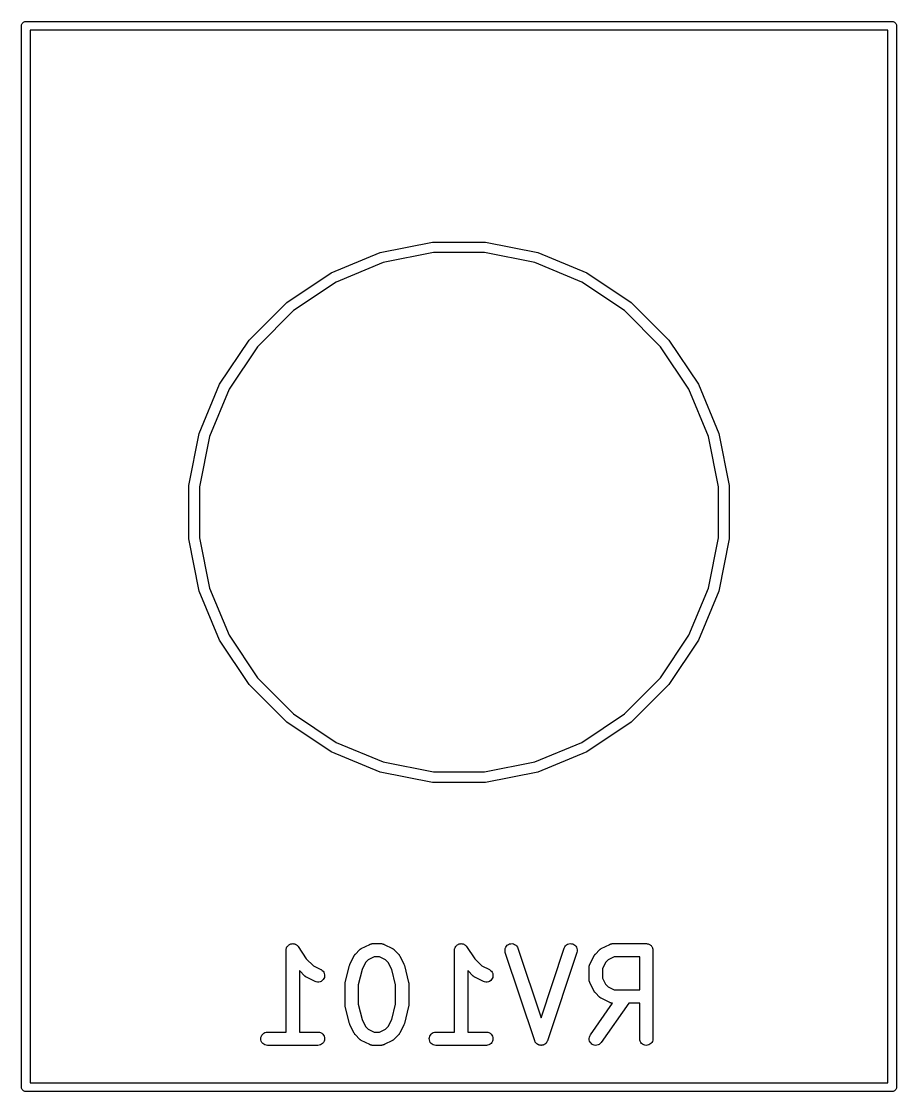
# Model space of a CAD drawing. Extents: x -14.42 to -9.41, y 0.06 to 0.58.
# Drawn here: x -9.8012 to -9.4114, y 0.0571 to 0.5335 of the extents above; entities that cross this region are included whole.
import ezdxf

# ---------------------------------------------------------------- set-up
doc = ezdxf.new("R2010")
doc.units = 0
doc.header["$MEASUREMENT"] = 0
doc.layers.add('BLACK', color=7, linetype='CONTINUOUS')

msp = doc.modelspace()

# ---------------------------------------------------------------- linework, layer by layer
at = {"layer": 'BLACK', "linetype": 'CONTINUOUS'}
for p, q in [((-9.80119, 0.5315), (-9.80115, 0.53188)), ((-9.80118, 0.5314), (-9.80119, 0.5315)), ((-9.80118, 0.05915), (-9.80118, 0.5314)), ((-9.80115, 0.53188), (-9.80104, 0.53225)), ((-9.80104, 0.53225), (-9.80086, 0.5326)), ((-9.80086, 0.5326), (-9.80061, 0.5329)), ((-9.80061, 0.5329), (-9.80031, 0.53314)), ((-9.80031, 0.53314), (-9.79997, 0.53332)), ((-9.79997, 0.53332), (-9.7996, 0.53344)), ((-9.7996, 0.53344), (-9.79931, 0.53346)), ((-9.79931, 0.53346), (-9.79921, 0.53347)), ((-9.79921, 0.53347), (-9.79912, 0.53346)), ((-9.79912, 0.53346), (-9.41348, 0.53346)), ((-9.79724, 0.52953), (-9.79724, 0.06102)), ((-9.41535, 0.52953), (-9.79724, 0.52953)), ((-9.41535, 0.06102), (-9.41535, 0.52953)), ((-9.41348, 0.53346), (-9.41339, 0.53347)), ((-9.41339, 0.53347), (-9.41329, 0.53346)), ((-9.41329, 0.53346), (-9.413, 0.53344)), ((-9.413, 0.53344), (-9.41263, 0.53332)), ((-9.41263, 0.53332), (-9.41229, 0.53314)), ((-9.41229, 0.53314), (-9.41199, 0.5329)), ((-9.41199, 0.5329), (-9.41174, 0.5326)), ((-9.41174, 0.5326), (-9.41156, 0.53225)), ((-9.41156, 0.53225), (-9.41145, 0.53188)), ((-9.41145, 0.53188), (-9.41141, 0.5315)), ((-9.41141, 0.5315), (-9.41142, 0.5314)), ((-9.41142, 0.5314), (-9.41142, 0.05915)), ((-9.64138, 0.43062), (-9.61815, 0.43524)), ((-9.61815, 0.43524), (-9.59445, 0.43524)), ((-9.59445, 0.43524), (-9.57121, 0.43062)), ((-9.66328, 0.42156), (-9.64138, 0.43062)), ((-9.61768, 0.43054), (-9.64001, 0.4261)), ((-9.59492, 0.43054), (-9.61768, 0.43054)), ((-9.57259, 0.4261), (-9.59492, 0.43054)), ((-9.57121, 0.43062), (-9.54932, 0.42156)), ((-9.64001, 0.4261), (-9.66105, 0.41739)), ((-9.55155, 0.41739), (-9.57259, 0.4261)), ((-9.68298, 0.40839), (-9.66328, 0.42156)), ((-9.54932, 0.42156), (-9.52962, 0.40839)), ((-9.66105, 0.41739), (-9.67998, 0.40474)), ((-9.53262, 0.40474), (-9.55155, 0.41739)), ((-9.69973, 0.39164), (-9.68298, 0.40839)), ((-9.52962, 0.40839), (-9.51287, 0.39164)), ((-9.67998, 0.40474), (-9.69608, 0.38864)), ((-9.51652, 0.38864), (-9.53262, 0.40474)), ((-9.71289, 0.37194), (-9.69973, 0.39164)), ((-9.51287, 0.39164), (-9.4997, 0.37194)), ((-9.69608, 0.38864), (-9.70873, 0.36971)), ((-9.50387, 0.36971), (-9.51652, 0.38864)), ((-9.72196, 0.35005), (-9.71289, 0.37194)), ((-9.4997, 0.37194), (-9.49064, 0.35005)), ((-9.70873, 0.36971), (-9.71744, 0.34868)), ((-9.49516, 0.34868), (-9.50387, 0.36971)), ((-9.72658, 0.32681), (-9.72196, 0.35005)), ((-9.71744, 0.34868), (-9.72188, 0.32634)), ((-9.49072, 0.32634), (-9.49516, 0.34868)), ((-9.49064, 0.35005), (-9.48602, 0.32681)), ((-9.72658, 0.30311), (-9.72658, 0.32681)), ((-9.72188, 0.32634), (-9.72188, 0.30358)), ((-9.49072, 0.30358), (-9.49072, 0.32634)), ((-9.48602, 0.32681), (-9.48602, 0.30311)), ((-9.72196, 0.27987), (-9.72658, 0.30311)), ((-9.72188, 0.30358), (-9.71744, 0.28125)), ((-9.49516, 0.28125), (-9.49072, 0.30358)), ((-9.48602, 0.30311), (-9.49064, 0.27987)), ((-9.71744, 0.28125), (-9.70873, 0.26021)), ((-9.50387, 0.26021), (-9.49516, 0.28125)), ((-9.71289, 0.25799), (-9.72196, 0.27987)), ((-9.49064, 0.27987), (-9.4997, 0.25799)), ((-9.69973, 0.23828), (-9.71289, 0.25799)), ((-9.70873, 0.26021), (-9.69608, 0.24128)), ((-9.51652, 0.24128), (-9.50387, 0.26021)), ((-9.4997, 0.25799), (-9.51287, 0.23828)), ((-9.68298, 0.22153), (-9.69973, 0.23828)), ((-9.69608, 0.24128), (-9.67998, 0.22518)), ((-9.53262, 0.22518), (-9.51652, 0.24128)), ((-9.51287, 0.23828), (-9.52962, 0.22153)), ((-9.67998, 0.22518), (-9.66105, 0.21253)), ((-9.55155, 0.21253), (-9.53262, 0.22518)), ((-9.66328, 0.20837), (-9.68298, 0.22153)), ((-9.52962, 0.22153), (-9.54932, 0.20837)), ((-9.66105, 0.21253), (-9.64001, 0.20382)), ((-9.57259, 0.20382), (-9.55155, 0.21253)), ((-9.64138, 0.1993), (-9.66328, 0.20837)), ((-9.54932, 0.20837), (-9.57121, 0.1993)), ((-9.64001, 0.20382), (-9.61768, 0.19938)), ((-9.59492, 0.19938), (-9.57259, 0.20382)), ((-9.61815, 0.19468), (-9.64138, 0.1993)), ((-9.61768, 0.19938), (-9.59492, 0.19938)), ((-9.57121, 0.1993), (-9.59445, 0.19468)), ((-9.59445, 0.19468), (-9.61815, 0.19468)), ((-9.68331, 0.11998), (-9.6833, 0.12002)), ((-9.68331, 0.08357), (-9.68331, 0.11998)), ((-9.6833, 0.12003), (-9.68327, 0.12031)), ((-9.6833, 0.12002), (-9.6833, 0.12003)), ((-9.6833, 0.12002), (-9.6833, 0.12002)), ((-9.6833, 0.12002), (-9.6833, 0.12002)), ((-9.68327, 0.12031), (-9.68324, 0.12059)), ((-9.68324, 0.1206), (-9.68315, 0.12088)), ((-9.68324, 0.12059), (-9.68324, 0.1206)), ((-9.68324, 0.1206), (-9.68324, 0.1206)), ((-9.68315, 0.12088), (-9.68307, 0.12114)), ((-9.68307, 0.12115), (-9.68292, 0.12141)), ((-9.68307, 0.12114), (-9.68307, 0.12115)), ((-9.68307, 0.12115), (-9.68307, 0.12115)), ((-9.68292, 0.12141), (-9.68279, 0.12165)), ((-9.68279, 0.12165), (-9.6826, 0.12188)), ((-9.68279, 0.12165), (-9.68279, 0.12165)), ((-9.68279, 0.12165), (-9.68279, 0.12165)), ((-9.6826, 0.12188), (-9.68242, 0.12209)), ((-9.68242, 0.12209), (-9.6822, 0.12227)), ((-9.68242, 0.12209), (-9.68242, 0.12209)), ((-9.68242, 0.12209), (-9.68242, 0.12209)), ((-9.6822, 0.12227), (-9.68197, 0.12245)), ((-9.68197, 0.12246), (-9.68172, 0.12259)), ((-9.68197, 0.12245), (-9.68197, 0.12246)), ((-9.68197, 0.12245), (-9.68197, 0.12245)), ((-9.68172, 0.12259), (-9.68146, 0.12272)), ((-9.68146, 0.12272), (-9.68119, 0.1228)), ((-9.68146, 0.12272), (-9.68146, 0.12272)), ((-9.68146, 0.12272), (-9.68146, 0.12272)), ((-9.68119, 0.1228), (-9.68091, 0.12288)), ((-9.68091, 0.12288), (-9.68063, 0.12291)), ((-9.68091, 0.12288), (-9.68091, 0.12288)), ((-9.68091, 0.12288), (-9.68091, 0.12288)), ((-9.68063, 0.12291), (-9.68034, 0.12294)), ((-9.68034, 0.12294), (-9.68033, 0.12294)), ((-9.68033, 0.12294), (-9.68033, 0.12294)), ((-9.68033, 0.12294), (-9.68005, 0.12291)), ((-9.68005, 0.12291), (-9.67976, 0.12288)), ((-9.67976, 0.12288), (-9.67976, 0.12288)), ((-9.67976, 0.12288), (-9.67976, 0.12288)), ((-9.67976, 0.12288), (-9.67948, 0.12279)), ((-9.67948, 0.12279), (-9.67921, 0.12271)), ((-9.67921, 0.12271), (-9.67921, 0.12271)), ((-9.67921, 0.12271), (-9.67921, 0.12271)), ((-9.67921, 0.12271), (-9.67895, 0.12256)), ((-9.67895, 0.12256), (-9.67871, 0.12244)), ((-9.67871, 0.12244), (-9.6787, 0.12243)), ((-9.6787, 0.12243), (-9.6787, 0.12243)), ((-9.6787, 0.12243), (-9.67848, 0.12225)), ((-9.67848, 0.12225), (-9.67826, 0.12207)), ((-9.67826, 0.12207), (-9.67826, 0.12207)), ((-9.67826, 0.12207), (-9.67826, 0.12207)), ((-9.67826, 0.12207), (-9.67808, 0.12185)), ((-9.67808, 0.12185), (-9.6779, 0.12162)), ((-9.6779, 0.12162), (-9.67431, 0.11624)), ((-9.65244, 0.11832), (-9.65057, 0.1202)), ((-9.65057, 0.1202), (-9.65054, 0.12023)), ((-9.65054, 0.12023), (-9.65041, 0.12033)), ((-9.65041, 0.12033), (-9.65029, 0.12044)), ((-9.65029, 0.12044), (-9.65019, 0.12051)), ((-9.65019, 0.12051), (-9.65009, 0.12059)), ((-9.65009, 0.12059), (-9.64994, 0.12066)), ((-9.64994, 0.12066), (-9.6498, 0.12075)), ((-9.6498, 0.12075), (-9.64605, 0.12263)), ((-9.64605, 0.12263), (-9.64602, 0.12264)), ((-9.64602, 0.12264), (-9.64593, 0.12267)), ((-9.64593, 0.12267), (-9.64586, 0.12272)), ((-9.64586, 0.12272), (-9.64566, 0.12277)), ((-9.64566, 0.12277), (-9.64547, 0.12284)), ((-9.64547, 0.12284), (-9.64539, 0.12286)), ((-9.64539, 0.12286), (-9.64531, 0.12288)), ((-9.64531, 0.12288), (-9.6451, 0.1229)), ((-9.6451, 0.1229), (-9.64491, 0.12293)), ((-9.64491, 0.12293), (-9.64482, 0.12293)), ((-9.64482, 0.12293), (-9.64473, 0.12294)), ((-9.64473, 0.12294), (-9.64098, 0.12294)), ((-9.64098, 0.12294), (-9.64094, 0.12294)), ((-9.64094, 0.12294), (-9.64085, 0.12293)), ((-9.64085, 0.12293), (-9.64077, 0.12293)), ((-9.64077, 0.12293), (-9.64057, 0.1229)), ((-9.64057, 0.1229), (-9.64037, 0.12287)), ((-9.64037, 0.12287), (-9.64029, 0.12285)), ((-9.64029, 0.12285), (-9.6402, 0.12283)), ((-9.6402, 0.12283), (-9.64001, 0.12276)), ((-9.64001, 0.12276), (-9.63982, 0.1227)), ((-9.63982, 0.1227), (-9.63974, 0.12266)), ((-9.63974, 0.12266), (-9.63966, 0.12263)), ((-9.63966, 0.12263), (-9.63591, 0.12075)), ((-9.63591, 0.12075), (-9.63588, 0.12073)), ((-9.63588, 0.12073), (-9.63574, 0.12064)), ((-9.63574, 0.12064), (-9.63559, 0.12056)), ((-9.63559, 0.12056), (-9.6355, 0.12049)), ((-9.6355, 0.12049), (-9.63539, 0.12042)), ((-9.63539, 0.12042), (-9.63527, 0.1203)), ((-9.63527, 0.1203), (-9.63514, 0.1202)), ((-9.63514, 0.1202), (-9.63327, 0.11832)), ((-9.60831, 0.12003), (-9.60828, 0.12031)), ((-9.60831, 0.12002), (-9.60831, 0.12003)), ((-9.60831, 0.11998), (-9.60831, 0.12002)), ((-9.60831, 0.12002), (-9.60831, 0.12002)), ((-9.60831, 0.12002), (-9.60831, 0.12002)), ((-9.60831, 0.08357), (-9.60831, 0.11998)), ((-9.60828, 0.12031), (-9.60825, 0.12059)), ((-9.60825, 0.1206), (-9.60816, 0.12088)), ((-9.60825, 0.12059), (-9.60825, 0.1206)), ((-9.60825, 0.1206), (-9.60825, 0.1206)), ((-9.60816, 0.12088), (-9.60808, 0.12114)), ((-9.60808, 0.12115), (-9.60793, 0.12141)), ((-9.60808, 0.12114), (-9.60808, 0.12115)), ((-9.60808, 0.12115), (-9.60808, 0.12115)), ((-9.60793, 0.12141), (-9.6078, 0.12165)), ((-9.6078, 0.12165), (-9.60761, 0.12188)), ((-9.6078, 0.12165), (-9.6078, 0.12165)), ((-9.6078, 0.12165), (-9.6078, 0.12165)), ((-9.60761, 0.12188), (-9.60743, 0.12209)), ((-9.60743, 0.12209), (-9.60721, 0.12227)), ((-9.60743, 0.12209), (-9.60743, 0.12209)), ((-9.60743, 0.12209), (-9.60743, 0.12209)), ((-9.60721, 0.12227), (-9.60698, 0.12245)), ((-9.60698, 0.12246), (-9.60673, 0.12259)), ((-9.60698, 0.12245), (-9.60698, 0.12246)), ((-9.60698, 0.12245), (-9.60698, 0.12245)), ((-9.60673, 0.12259), (-9.60647, 0.12272)), ((-9.60647, 0.12272), (-9.6062, 0.1228)), ((-9.60647, 0.12272), (-9.60647, 0.12272)), ((-9.60647, 0.12272), (-9.60647, 0.12272)), ((-9.6062, 0.1228), (-9.60592, 0.12288)), ((-9.60592, 0.12288), (-9.60564, 0.12291)), ((-9.60592, 0.12288), (-9.60592, 0.12288)), ((-9.60592, 0.12288), (-9.60592, 0.12288)), ((-9.60564, 0.12291), (-9.60535, 0.12294)), ((-9.60535, 0.12294), (-9.60534, 0.12294)), ((-9.60534, 0.12294), (-9.60534, 0.12294)), ((-9.60534, 0.12294), (-9.60506, 0.12291)), ((-9.60506, 0.12291), (-9.60477, 0.12288)), ((-9.60477, 0.12288), (-9.60477, 0.12288)), ((-9.60477, 0.12288), (-9.60477, 0.12288)), ((-9.60477, 0.12288), (-9.60449, 0.12279)), ((-9.60449, 0.12279), (-9.60422, 0.12271)), ((-9.60422, 0.12271), (-9.60422, 0.12271)), ((-9.60422, 0.12271), (-9.60422, 0.12271)), ((-9.60422, 0.12271), (-9.60395, 0.12256)), ((-9.60395, 0.12256), (-9.60371, 0.12244)), ((-9.60371, 0.12244), (-9.60371, 0.12243)), ((-9.60371, 0.12243), (-9.60371, 0.12243)), ((-9.60371, 0.12243), (-9.60349, 0.12225)), ((-9.60349, 0.12225), (-9.60327, 0.12207)), ((-9.60327, 0.12207), (-9.60327, 0.12207)), ((-9.60327, 0.12207), (-9.60327, 0.12207)), ((-9.60327, 0.12207), (-9.60309, 0.12185)), ((-9.60309, 0.12185), (-9.6029, 0.12162)), ((-9.6029, 0.12162), (-9.59932, 0.11624)), ((-9.58581, 0.12023), (-9.5857, 0.1208)), ((-9.5858, 0.11965), (-9.58581, 0.12023)), ((-9.58568, 0.11909), (-9.5858, 0.11965)), ((-9.5857, 0.1208), (-9.58549, 0.12133)), ((-9.58549, 0.12133), (-9.58518, 0.12182)), ((-9.58518, 0.12182), (-9.58478, 0.12223)), ((-9.58478, 0.12223), (-9.58431, 0.12256)), ((-9.58431, 0.12256), (-9.58378, 0.12279)), ((-9.58378, 0.12279), (-9.58322, 0.12292)), ((-9.58322, 0.12292), (-9.58264, 0.12293)), ((-9.58264, 0.12293), (-9.58207, 0.12283)), ((-9.58207, 0.12283), (-9.58153, 0.12262)), ((-9.58153, 0.12262), (-9.58105, 0.12231)), ((-9.58105, 0.12231), (-9.58063, 0.12192)), ((-9.58063, 0.12192), (-9.5803, 0.12144)), ((-9.5803, 0.12144), (-9.58006, 0.12092)), ((-9.58006, 0.12092), (-9.56974, 0.08995)), ((-9.56974, 0.08995), (-9.55942, 0.12092)), ((-9.55942, 0.12092), (-9.55941, 0.12096)), ((-9.55941, 0.12096), (-9.55916, 0.12148)), ((-9.55916, 0.12148), (-9.55882, 0.12195)), ((-9.55882, 0.12195), (-9.5584, 0.12234)), ((-9.5584, 0.12234), (-9.55791, 0.12264)), ((-9.55791, 0.12264), (-9.55737, 0.12284)), ((-9.55737, 0.12284), (-9.5568, 0.12293)), ((-9.5568, 0.12293), (-9.55623, 0.12291)), ((-9.55623, 0.12291), (-9.55566, 0.12278)), ((-9.55566, 0.12278), (-9.55514, 0.12254)), ((-9.55514, 0.12254), (-9.55467, 0.12221)), ((-9.55467, 0.12221), (-9.55428, 0.12179)), ((-9.55428, 0.12179), (-9.55397, 0.1213)), ((-9.55397, 0.1213), (-9.55377, 0.12076)), ((-9.55369, 0.11961), (-9.55382, 0.11905)), ((-9.55377, 0.12076), (-9.55367, 0.12019)), ((-9.55367, 0.12019), (-9.55369, 0.11961)), ((-9.54558, 0.11832), (-9.54371, 0.1202)), ((-9.54371, 0.1202), (-9.54368, 0.12023)), ((-9.54368, 0.12023), (-9.54355, 0.12033)), ((-9.54355, 0.12033), (-9.54343, 0.12044)), ((-9.54343, 0.12044), (-9.54332, 0.12051)), ((-9.54332, 0.12051), (-9.54323, 0.12059)), ((-9.54323, 0.12059), (-9.54308, 0.12066)), ((-9.54308, 0.12066), (-9.54294, 0.12075)), ((-9.54294, 0.12075), (-9.53919, 0.12263)), ((-9.53919, 0.12263), (-9.53915, 0.12264)), ((-9.53915, 0.12264), (-9.53907, 0.12267)), ((-9.53907, 0.12267), (-9.539, 0.12272)), ((-9.539, 0.12272), (-9.5388, 0.12277)), ((-9.5388, 0.12277), (-9.53861, 0.12284)), ((-9.53861, 0.12284), (-9.53853, 0.12286)), ((-9.53853, 0.12286), (-9.53844, 0.12288)), ((-9.53844, 0.12288), (-9.53824, 0.1229)), ((-9.53824, 0.1229), (-9.53804, 0.12293)), ((-9.53804, 0.12293), (-9.53796, 0.12293)), ((-9.53796, 0.12293), (-9.53787, 0.12294)), ((-9.53787, 0.12294), (-9.52287, 0.12294)), ((-9.52287, 0.12294), (-9.52285, 0.12294)), ((-9.52285, 0.12294), (-9.52285, 0.12294)), ((-9.52285, 0.12294), (-9.52285, 0.12294)), ((-9.52285, 0.12294), (-9.52283, 0.12294)), ((-9.52283, 0.12294), (-9.52255, 0.12291)), ((-9.52255, 0.12291), (-9.52228, 0.12288)), ((-9.52228, 0.12288), (-9.52227, 0.12287)), ((-9.52227, 0.12287), (-9.52226, 0.12287)), ((-9.52226, 0.12287), (-9.52199, 0.12279)), ((-9.52199, 0.12279), (-9.52173, 0.12271)), ((-9.52173, 0.12271), (-9.52172, 0.1227)), ((-9.52172, 0.1227), (-9.52171, 0.1227)), ((-9.52171, 0.1227), (-9.52146, 0.12256)), ((-9.52146, 0.12256), (-9.52122, 0.12243)), ((-9.52122, 0.12243), (-9.52121, 0.12243)), ((-9.52121, 0.12243), (-9.5212, 0.12242)), ((-9.5212, 0.12242), (-9.52099, 0.12224)), ((-9.52099, 0.12224), (-9.52078, 0.12207)), ((-9.52078, 0.12207), (-9.52077, 0.12206)), ((-9.52077, 0.12206), (-9.52076, 0.12205)), ((-9.52076, 0.12205), (-9.52059, 0.12184)), ((-9.52059, 0.12184), (-9.52041, 0.12162)), ((-9.52041, 0.12162), (-9.52041, 0.12161)), ((-9.52041, 0.12161), (-9.5204, 0.1216)), ((-9.5204, 0.1216), (-9.52027, 0.12136)), ((-9.52027, 0.12136), (-9.52014, 0.12111)), ((-9.52014, 0.12111), (-9.52014, 0.1211)), ((-9.52014, 0.1211), (-9.52013, 0.12109)), ((-9.52013, 0.12109), (-9.52006, 0.12082)), ((-9.52006, 0.12082), (-9.51998, 0.12056)), ((-9.51998, 0.12056), (-9.51997, 0.12055)), ((-9.51997, 0.12055), (-9.51997, 0.12054)), ((-9.51997, 0.12054), (-9.51995, 0.12026)), ((-9.51995, 0.12026), (-9.51992, 0.11998)), ((-9.51992, 0.11998), (-9.51992, 0.08061)), ((-9.67431, 0.11624), (-9.6711, 0.11304)), ((-9.65487, 0.11381), (-9.653, 0.11756)), ((-9.653, 0.11756), (-9.65298, 0.11759)), ((-9.65298, 0.11759), (-9.65289, 0.11773)), ((-9.65289, 0.11773), (-9.65281, 0.11788)), ((-9.65281, 0.11788), (-9.65273, 0.11797)), ((-9.65273, 0.11797), (-9.65266, 0.11808)), ((-9.65266, 0.11808), (-9.65255, 0.11819)), ((-9.65255, 0.11819), (-9.65244, 0.11832)), ((-9.64793, 0.11449), (-9.64944, 0.11145)), ((-9.64673, 0.11568), (-9.64793, 0.11449)), ((-9.64403, 0.11703), (-9.64673, 0.11568)), ((-9.64168, 0.11703), (-9.64403, 0.11703)), ((-9.63898, 0.11568), (-9.64168, 0.11703)), ((-9.63778, 0.11449), (-9.63898, 0.11568)), ((-9.63627, 0.11145), (-9.63778, 0.11449)), ((-9.63327, 0.11832), (-9.63324, 0.11829)), ((-9.63324, 0.11829), (-9.63314, 0.11816)), ((-9.63314, 0.11816), (-9.63302, 0.11804)), ((-9.63302, 0.11804), (-9.63296, 0.11794)), ((-9.63296, 0.11794), (-9.63288, 0.11784)), ((-9.63288, 0.11784), (-9.63281, 0.1177)), ((-9.63281, 0.1177), (-9.63272, 0.11756)), ((-9.63272, 0.11756), (-9.63084, 0.11381)), ((-9.59932, 0.11624), (-9.59611, 0.11304)), ((-9.58567, 0.11905), (-9.58568, 0.11909)), ((-9.57254, 0.07968), (-9.58567, 0.11905)), ((-9.55382, 0.11905), (-9.56694, 0.07968)), ((-9.54801, 0.11381), (-9.54614, 0.11756)), ((-9.54614, 0.11756), (-9.54612, 0.11759)), ((-9.54612, 0.11759), (-9.54603, 0.11773)), ((-9.54603, 0.11773), (-9.54595, 0.11788)), ((-9.54595, 0.11788), (-9.54587, 0.11797)), ((-9.54587, 0.11797), (-9.5458, 0.11808)), ((-9.5458, 0.11808), (-9.54569, 0.11819)), ((-9.54569, 0.11819), (-9.54558, 0.11832)), ((-9.54107, 0.11449), (-9.54242, 0.11179)), ((-9.53987, 0.11568), (-9.54107, 0.11449)), ((-9.53717, 0.11703), (-9.53987, 0.11568)), ((-9.52582, 0.11703), (-9.53717, 0.11703)), ((-9.52582, 0.10232), (-9.52582, 0.11703)), ((-9.67494, 0.10852), (-9.6774, 0.11098)), ((-9.6774, 0.11098), (-9.6774, 0.08357)), ((-9.6711, 0.11304), (-9.66778, 0.11138)), ((-9.66778, 0.11138), (-9.66775, 0.11136)), ((-9.66775, 0.11136), (-9.66726, 0.11105)), ((-9.66726, 0.11105), (-9.66685, 0.11064)), ((-9.66685, 0.11064), (-9.66652, 0.11017)), ((-9.66652, 0.11017), (-9.66629, 0.10964)), ((-9.66629, 0.10964), (-9.66617, 0.10908)), ((-9.65697, 0.1057), (-9.6551, 0.1132)), ((-9.6551, 0.1132), (-9.65509, 0.11324)), ((-9.65509, 0.11324), (-9.65508, 0.11325)), ((-9.65508, 0.11327), (-9.65498, 0.11353)), ((-9.65508, 0.11325), (-9.65508, 0.11327)), ((-9.65498, 0.11353), (-9.65488, 0.11378)), ((-9.65488, 0.11379), (-9.65487, 0.11381)), ((-9.65488, 0.11378), (-9.65488, 0.11379)), ((-9.64944, 0.11145), (-9.65115, 0.10462)), ((-9.63456, 0.10462), (-9.63627, 0.11145)), ((-9.63084, 0.11381), (-9.63082, 0.11377)), ((-9.63082, 0.11377), (-9.63082, 0.11376)), ((-9.63082, 0.11376), (-9.63081, 0.11374)), ((-9.63081, 0.11374), (-9.63072, 0.11349)), ((-9.63072, 0.11349), (-9.63063, 0.11323)), ((-9.63063, 0.11323), (-9.63062, 0.11321)), ((-9.63062, 0.11321), (-9.63062, 0.1132)), ((-9.63062, 0.1132), (-9.62874, 0.1057)), ((-9.59995, 0.10852), (-9.60241, 0.11098)), ((-9.60241, 0.11098), (-9.60241, 0.08357)), ((-9.59611, 0.11304), (-9.59279, 0.11138)), ((-9.59279, 0.11138), (-9.59276, 0.11136)), ((-9.59276, 0.11136), (-9.59227, 0.11105)), ((-9.59227, 0.11105), (-9.59186, 0.11064)), ((-9.59186, 0.11064), (-9.59153, 0.11017)), ((-9.59153, 0.11017), (-9.5913, 0.10964)), ((-9.5913, 0.10964), (-9.59118, 0.10908)), ((-9.54832, 0.11253), (-9.54831, 0.11261)), ((-9.54832, 0.11249), (-9.54832, 0.11253)), ((-9.54832, 0.10686), (-9.54832, 0.11249)), ((-9.54831, 0.1127), (-9.54828, 0.1129)), ((-9.54831, 0.11261), (-9.54831, 0.1127)), ((-9.54828, 0.1129), (-9.54826, 0.1131)), ((-9.54826, 0.1131), (-9.54823, 0.11318)), ((-9.54823, 0.11318), (-9.54822, 0.11327)), ((-9.54822, 0.11327), (-9.54814, 0.11346)), ((-9.54814, 0.11346), (-9.54808, 0.11365)), ((-9.54808, 0.11365), (-9.54804, 0.11373)), ((-9.54804, 0.11373), (-9.54801, 0.11381)), ((-9.54242, 0.11179), (-9.54242, 0.10756)), ((-9.67481, 0.10842), (-9.67494, 0.10852)), ((-9.67469, 0.1083), (-9.67481, 0.10842)), ((-9.67459, 0.10823), (-9.67469, 0.1083)), ((-9.6745, 0.10816), (-9.67459, 0.10823)), ((-9.67435, 0.10808), (-9.6745, 0.10816)), ((-9.67421, 0.10799), (-9.67435, 0.10808)), ((-9.67417, 0.10797), (-9.67421, 0.10799)), ((-9.67042, 0.10609), (-9.67417, 0.10797)), ((-9.66989, 0.10589), (-9.67042, 0.10609)), ((-9.66932, 0.10579), (-9.66989, 0.10589)), ((-9.66874, 0.10581), (-9.66932, 0.10579)), ((-9.66818, 0.10593), (-9.66874, 0.10581)), ((-9.66765, 0.10616), (-9.66818, 0.10593)), ((-9.66718, 0.1065), (-9.66765, 0.10616)), ((-9.66678, 0.10691), (-9.66718, 0.1065)), ((-9.66647, 0.1074), (-9.66678, 0.10691)), ((-9.66626, 0.10793), (-9.66647, 0.1074)), ((-9.66616, 0.1085), (-9.66626, 0.10793)), ((-9.66617, 0.10908), (-9.66616, 0.1085)), ((-9.65706, 0.10503), (-9.65705, 0.10508)), ((-9.65706, 0.10499), (-9.65706, 0.10503)), ((-9.65706, 0.09561), (-9.65706, 0.10499)), ((-9.65705, 0.10513), (-9.65702, 0.10537)), ((-9.65705, 0.10508), (-9.65705, 0.10513)), ((-9.65702, 0.10537), (-9.65699, 0.1056)), ((-9.65699, 0.1056), (-9.65698, 0.10565)), ((-9.65698, 0.10565), (-9.65697, 0.1057)), ((-9.62874, 0.1057), (-9.62873, 0.10566)), ((-9.62873, 0.10566), (-9.62873, 0.10561)), ((-9.62873, 0.10561), (-9.62871, 0.10556)), ((-9.62871, 0.10556), (-9.62869, 0.10533)), ((-9.62869, 0.10533), (-9.62866, 0.10509)), ((-9.62866, 0.10509), (-9.62866, 0.10504)), ((-9.62866, 0.10504), (-9.62866, 0.10499)), ((-9.62866, 0.10499), (-9.62866, 0.09561)), ((-9.59982, 0.10842), (-9.59995, 0.10852)), ((-9.5997, 0.1083), (-9.59982, 0.10842)), ((-9.5996, 0.10823), (-9.5997, 0.1083)), ((-9.59951, 0.10816), (-9.5996, 0.10823)), ((-9.59936, 0.10808), (-9.59951, 0.10816)), ((-9.59922, 0.10799), (-9.59936, 0.10808)), ((-9.59918, 0.10797), (-9.59922, 0.10799)), ((-9.59543, 0.10609), (-9.59918, 0.10797)), ((-9.5949, 0.10589), (-9.59543, 0.10609)), ((-9.59433, 0.10579), (-9.5949, 0.10589)), ((-9.59375, 0.10581), (-9.59433, 0.10579)), ((-9.59319, 0.10593), (-9.59375, 0.10581)), ((-9.59266, 0.10616), (-9.59319, 0.10593)), ((-9.59219, 0.1065), (-9.59266, 0.10616)), ((-9.59179, 0.10691), (-9.59219, 0.1065)), ((-9.59148, 0.1074), (-9.59179, 0.10691)), ((-9.59127, 0.10793), (-9.59148, 0.1074)), ((-9.59117, 0.1085), (-9.59127, 0.10793)), ((-9.59118, 0.10908), (-9.59117, 0.1085)), ((-9.54831, 0.10677), (-9.54832, 0.10686)), ((-9.54832, 0.10669), (-9.54831, 0.10677)), ((-9.54829, 0.10649), (-9.54832, 0.10669)), ((-9.54827, 0.10629), (-9.54829, 0.10649)), ((-9.54824, 0.1062), (-9.54827, 0.10629)), ((-9.54823, 0.10612), (-9.54824, 0.1062)), ((-9.54816, 0.10593), (-9.54823, 0.10612)), ((-9.5481, 0.10574), (-9.54816, 0.10593)), ((-9.54806, 0.10566), (-9.5481, 0.10574)), ((-9.54803, 0.10558), (-9.54806, 0.10566)), ((-9.54801, 0.10554), (-9.54803, 0.10558)), ((-9.54614, 0.10179), (-9.54801, 0.10554)), ((-9.54242, 0.10756), (-9.54107, 0.10486)), ((-9.54107, 0.10486), (-9.53987, 0.10366)), ((-9.65115, 0.10462), (-9.65115, 0.09598)), ((-9.63456, 0.09598), (-9.63456, 0.10462)), ((-9.54605, 0.10165), (-9.54614, 0.10179)), ((-9.54597, 0.1015), (-9.54605, 0.10165)), ((-9.54589, 0.10141), (-9.54597, 0.1015)), ((-9.54583, 0.1013), (-9.54589, 0.10141)), ((-9.54571, 0.10118), (-9.54583, 0.1013)), ((-9.54561, 0.10105), (-9.54571, 0.10118)), ((-9.54558, 0.10102), (-9.54561, 0.10105)), ((-9.54371, 0.09915), (-9.54558, 0.10102)), ((-9.53987, 0.10366), (-9.53717, 0.10232)), ((-9.53717, 0.10232), (-9.52582, 0.10232)), ((-9.65705, 0.09556), (-9.65706, 0.09561)), ((-9.65706, 0.09551), (-9.65705, 0.09556)), ((-9.65703, 0.09527), (-9.65706, 0.09551)), ((-9.65115, 0.09598), (-9.64944, 0.08914)), ((-9.63627, 0.08914), (-9.63456, 0.09598)), ((-9.62866, 0.09547), (-9.62869, 0.09523)), ((-9.62866, 0.09561), (-9.62866, 0.09557)), ((-9.62866, 0.09557), (-9.62866, 0.09552)), ((-9.62866, 0.09552), (-9.62866, 0.09547)), ((-9.54779, 0.08231), (-9.53792, 0.09641)), ((-9.54358, 0.09904), (-9.54371, 0.09915)), ((-9.54346, 0.09893), (-9.54358, 0.09904)), ((-9.54336, 0.09886), (-9.54346, 0.09893)), ((-9.54326, 0.09878), (-9.54336, 0.09886)), ((-9.54312, 0.09871), (-9.54326, 0.09878)), ((-9.54298, 0.09861), (-9.54312, 0.09871)), ((-9.54294, 0.0986), (-9.54298, 0.09861)), ((-9.53071, 0.09641), (-9.54295, 0.07892)), ((-9.53919, 0.09672), (-9.54294, 0.0986)), ((-9.53911, 0.09669), (-9.53919, 0.09672)), ((-9.53903, 0.09665), (-9.53911, 0.09669)), ((-9.53884, 0.09659), (-9.53903, 0.09665)), ((-9.53865, 0.09652), (-9.53884, 0.09659)), ((-9.53857, 0.0965), (-9.53865, 0.09652)), ((-9.53848, 0.09647), (-9.53857, 0.0965)), ((-9.53828, 0.09645), (-9.53848, 0.09647)), ((-9.53808, 0.09642), (-9.53828, 0.09645)), ((-9.538, 0.09642), (-9.53808, 0.09642)), ((-9.53792, 0.09641), (-9.538, 0.09642)), ((-9.52582, 0.09641), (-9.53071, 0.09641)), ((-9.52582, 0.08061), (-9.52582, 0.09641)), ((-9.657, 0.09504), (-9.65703, 0.09527)), ((-9.65699, 0.09499), (-9.657, 0.09504)), ((-9.65698, 0.09494), (-9.65699, 0.09499)), ((-9.65697, 0.0949), (-9.65698, 0.09494)), ((-9.6551, 0.0874), (-9.65697, 0.0949)), ((-9.62874, 0.0949), (-9.63062, 0.0874)), ((-9.62872, 0.095), (-9.62874, 0.09495)), ((-9.62874, 0.09495), (-9.62874, 0.0949)), ((-9.62869, 0.09523), (-9.62872, 0.095)), ((-9.65509, 0.08738), (-9.6551, 0.0874)), ((-9.65509, 0.08737), (-9.65509, 0.08738)), ((-9.65499, 0.08712), (-9.65509, 0.08737)), ((-9.6549, 0.08686), (-9.65499, 0.08712)), ((-9.65489, 0.08684), (-9.6549, 0.08686)), ((-9.65489, 0.08683), (-9.65489, 0.08684)), ((-9.65487, 0.08679), (-9.65489, 0.08683)), ((-9.653, 0.08304), (-9.65487, 0.08679)), ((-9.64944, 0.08914), (-9.64793, 0.08611)), ((-9.64793, 0.08611), (-9.64673, 0.08492)), ((-9.63898, 0.08492), (-9.63778, 0.08611)), ((-9.63778, 0.08611), (-9.63627, 0.08914)), ((-9.63084, 0.08679), (-9.63272, 0.08304)), ((-9.63083, 0.08682), (-9.63084, 0.08681)), ((-9.63084, 0.08681), (-9.63084, 0.08679)), ((-9.63073, 0.08707), (-9.63083, 0.08682)), ((-9.63064, 0.08733), (-9.63073, 0.08707)), ((-9.63063, 0.08735), (-9.63064, 0.08733)), ((-9.63062, 0.0874), (-9.63063, 0.08736)), ((-9.63063, 0.08736), (-9.63063, 0.08735)), ((-9.69455, 0.08064), (-9.69449, 0.08121)), ((-9.69449, 0.08121), (-9.69432, 0.08176)), ((-9.69432, 0.08176), (-9.69405, 0.08227)), ((-9.69405, 0.08227), (-9.69368, 0.08271)), ((-9.69368, 0.08271), (-9.69324, 0.08307)), ((-9.69324, 0.08307), (-9.69273, 0.08334)), ((-9.69273, 0.08334), (-9.69217, 0.08351)), ((-9.69217, 0.08351), (-9.6916, 0.08357)), ((-9.6916, 0.08357), (-9.68331, 0.08357)), ((-9.6774, 0.08357), (-9.6691, 0.08357)), ((-9.6691, 0.08357), (-9.66906, 0.08357)), ((-9.66906, 0.08357), (-9.66849, 0.0835)), ((-9.66849, 0.0835), (-9.66794, 0.08333)), ((-9.66794, 0.08333), (-9.66744, 0.08305)), ((-9.66744, 0.08305), (-9.66699, 0.08268)), ((-9.66699, 0.08268), (-9.66663, 0.08223)), ((-9.66663, 0.08223), (-9.66637, 0.08172)), ((-9.66637, 0.08172), (-9.6662, 0.08117)), ((-9.6662, 0.08117), (-9.66615, 0.08059)), ((-9.65291, 0.0829), (-9.653, 0.08304)), ((-9.65283, 0.08276), (-9.65291, 0.0829)), ((-9.65276, 0.08266), (-9.65283, 0.08276)), ((-9.65269, 0.08256), (-9.65276, 0.08266)), ((-9.65258, 0.08244), (-9.65269, 0.08256)), ((-9.65247, 0.08231), (-9.65258, 0.08244)), ((-9.65244, 0.08228), (-9.65247, 0.08231)), ((-9.65057, 0.0804), (-9.65244, 0.08228)), ((-9.64673, 0.08492), (-9.64403, 0.08357)), ((-9.64403, 0.08357), (-9.64168, 0.08357)), ((-9.64168, 0.08357), (-9.63898, 0.08492)), ((-9.63327, 0.08228), (-9.63514, 0.0804)), ((-9.63316, 0.0824), (-9.63327, 0.08228)), ((-9.63305, 0.08252), (-9.63316, 0.0824)), ((-9.63298, 0.08263), (-9.63305, 0.08252)), ((-9.6329, 0.08272), (-9.63298, 0.08263)), ((-9.63283, 0.08287), (-9.6329, 0.08272)), ((-9.63274, 0.08301), (-9.63283, 0.08287)), ((-9.63272, 0.08304), (-9.63274, 0.08301)), ((-9.61956, 0.08064), (-9.6195, 0.08121)), ((-9.6195, 0.08121), (-9.61933, 0.08176)), ((-9.61933, 0.08176), (-9.61906, 0.08227)), ((-9.61906, 0.08227), (-9.61869, 0.08271)), ((-9.61869, 0.08271), (-9.61824, 0.08307)), ((-9.61824, 0.08307), (-9.61774, 0.08334)), ((-9.61774, 0.08334), (-9.61718, 0.08351)), ((-9.61718, 0.08351), (-9.61661, 0.08357)), ((-9.61661, 0.08357), (-9.60831, 0.08357)), ((-9.60241, 0.08357), (-9.59411, 0.08357)), ((-9.59411, 0.08357), (-9.59407, 0.08357)), ((-9.59407, 0.08357), (-9.5935, 0.0835)), ((-9.5935, 0.0835), (-9.59295, 0.08333)), ((-9.59295, 0.08333), (-9.59244, 0.08305)), ((-9.59244, 0.08305), (-9.592, 0.08268)), ((-9.592, 0.08268), (-9.59164, 0.08223)), ((-9.59164, 0.08223), (-9.59138, 0.08172)), ((-9.59138, 0.08172), (-9.59121, 0.08117)), ((-9.59121, 0.08117), (-9.59116, 0.08059)), ((-9.54832, 0.08069), (-9.54825, 0.08126)), ((-9.54825, 0.08126), (-9.54807, 0.08181)), ((-9.54807, 0.08181), (-9.54779, 0.08231)), ((-9.6945, 0.08006), (-9.69455, 0.08064)), ((-9.69434, 0.07951), (-9.6945, 0.08006)), ((-9.69407, 0.079), (-9.69434, 0.07951)), ((-9.69371, 0.07855), (-9.69407, 0.079)), ((-9.69327, 0.07818), (-9.69371, 0.07855)), ((-9.69276, 0.0779), (-9.69327, 0.07818)), ((-9.69221, 0.07773), (-9.69276, 0.0779)), ((-9.69164, 0.07766), (-9.69221, 0.07773)), ((-9.6916, 0.07766), (-9.69164, 0.07766)), ((-9.6691, 0.07766), (-9.6916, 0.07766)), ((-9.66853, 0.07772), (-9.6691, 0.07766)), ((-9.66798, 0.07788), (-9.66853, 0.07772)), ((-9.66747, 0.07816), (-9.66798, 0.07788)), ((-9.66702, 0.07852), (-9.66747, 0.07816)), ((-9.66666, 0.07896), (-9.66702, 0.07852)), ((-9.66638, 0.07947), (-9.66666, 0.07896)), ((-9.66621, 0.08002), (-9.66638, 0.07947)), ((-9.66615, 0.08059), (-9.66621, 0.08002)), ((-9.65044, 0.0803), (-9.65057, 0.0804)), ((-9.65032, 0.08018), (-9.65044, 0.0803)), ((-9.65022, 0.08011), (-9.65032, 0.08018)), ((-9.65012, 0.08004), (-9.65022, 0.08011)), ((-9.64998, 0.07996), (-9.65012, 0.08004)), ((-9.64984, 0.07987), (-9.64998, 0.07996)), ((-9.6498, 0.07985), (-9.64984, 0.07987)), ((-9.64605, 0.07797), (-9.6498, 0.07985)), ((-9.64597, 0.07794), (-9.64605, 0.07797)), ((-9.6459, 0.0779), (-9.64597, 0.07794)), ((-9.6457, 0.07784), (-9.6459, 0.0779)), ((-9.64551, 0.07777), (-9.6457, 0.07784)), ((-9.64543, 0.07775), (-9.64551, 0.07777)), ((-9.64535, 0.07773), (-9.64543, 0.07775)), ((-9.64515, 0.0777), (-9.64535, 0.07773)), ((-9.64495, 0.07767), (-9.64515, 0.0777)), ((-9.64486, 0.07767), (-9.64495, 0.07767)), ((-9.64477, 0.07766), (-9.64486, 0.07767)), ((-9.64473, 0.07766), (-9.64477, 0.07766)), ((-9.64098, 0.07766), (-9.64473, 0.07766)), ((-9.6409, 0.07767), (-9.64098, 0.07766)), ((-9.64081, 0.07767), (-9.6409, 0.07767)), ((-9.64061, 0.0777), (-9.64081, 0.07767)), ((-9.64041, 0.07772), (-9.64061, 0.0777)), ((-9.64033, 0.07774), (-9.64041, 0.07772)), ((-9.64024, 0.07776), (-9.64033, 0.07774)), ((-9.64005, 0.07783), (-9.64024, 0.07776)), ((-9.63986, 0.07788), (-9.64005, 0.07783)), ((-9.63978, 0.07793), (-9.63986, 0.07788)), ((-9.6397, 0.07796), (-9.63978, 0.07793)), ((-9.63966, 0.07797), (-9.6397, 0.07796)), ((-9.63591, 0.07985), (-9.63966, 0.07797)), ((-9.63577, 0.07994), (-9.63591, 0.07985)), ((-9.63562, 0.08001), (-9.63577, 0.07994)), ((-9.63553, 0.08009), (-9.63562, 0.08001)), ((-9.63542, 0.08016), (-9.63553, 0.08009)), ((-9.6353, 0.08027), (-9.63542, 0.08016)), ((-9.63517, 0.08037), (-9.6353, 0.08027)), ((-9.63514, 0.0804), (-9.63517, 0.08037)), ((-9.61951, 0.08006), (-9.61956, 0.08064)), ((-9.61935, 0.07951), (-9.61951, 0.08006)), ((-9.61908, 0.079), (-9.61935, 0.07951)), ((-9.61872, 0.07855), (-9.61908, 0.079)), ((-9.61828, 0.07818), (-9.61872, 0.07855)), ((-9.61777, 0.0779), (-9.61828, 0.07818)), ((-9.61722, 0.07773), (-9.61777, 0.0779)), ((-9.61665, 0.07766), (-9.61722, 0.07773)), ((-9.61661, 0.07766), (-9.61665, 0.07766)), ((-9.59411, 0.07766), (-9.61661, 0.07766)), ((-9.59354, 0.07772), (-9.59411, 0.07766)), ((-9.59299, 0.07788), (-9.59354, 0.07772)), ((-9.59248, 0.07816), (-9.59299, 0.07788)), ((-9.59203, 0.07852), (-9.59248, 0.07816)), ((-9.59167, 0.07896), (-9.59203, 0.07852)), ((-9.59139, 0.07947), (-9.59167, 0.07896)), ((-9.59122, 0.08002), (-9.59139, 0.07947)), ((-9.59116, 0.08059), (-9.59122, 0.08002)), ((-9.57246, 0.07949), (-9.57254, 0.07968)), ((-9.57239, 0.0793), (-9.57246, 0.07949)), ((-9.57234, 0.07923), (-9.57239, 0.0793)), ((-9.57231, 0.07915), (-9.57234, 0.07923)), ((-9.57219, 0.07899), (-9.57231, 0.07915)), ((-9.57208, 0.07881), (-9.57219, 0.07899)), ((-9.57202, 0.07875), (-9.57208, 0.07881)), ((-9.57198, 0.07868), (-9.57202, 0.07875)), ((-9.57183, 0.07854), (-9.57198, 0.07868)), ((-9.57169, 0.07839), (-9.57183, 0.07854)), ((-9.57162, 0.07834), (-9.57169, 0.07839)), ((-9.57156, 0.07829), (-9.57162, 0.07834)), ((-9.57139, 0.07818), (-9.57156, 0.07829)), ((-9.57122, 0.07806), (-9.57139, 0.07818)), ((-9.57114, 0.07802), (-9.57122, 0.07806)), ((-9.57107, 0.07798), (-9.57114, 0.07802)), ((-9.57088, 0.0779), (-9.57107, 0.07798)), ((-9.57069, 0.07782), (-9.57088, 0.0779)), ((-9.57061, 0.0778), (-9.57069, 0.07782)), ((-9.57053, 0.07777), (-9.57061, 0.0778)), ((-9.57033, 0.07774), (-9.57053, 0.07777)), ((-9.57013, 0.07769), (-9.57033, 0.07774)), ((-9.57005, 0.07769), (-9.57013, 0.07769)), ((-9.56997, 0.07767), (-9.57005, 0.07769)), ((-9.56976, 0.07768), (-9.56997, 0.07767)), ((-9.56956, 0.07767), (-9.56976, 0.07768)), ((-9.56947, 0.07768), (-9.56956, 0.07767)), ((-9.56939, 0.07768), (-9.56947, 0.07768)), ((-9.56919, 0.07773), (-9.56939, 0.07768)), ((-9.56899, 0.07776), (-9.56919, 0.07773)), ((-9.56891, 0.07779), (-9.56899, 0.07776)), ((-9.56883, 0.07781), (-9.56891, 0.07779)), ((-9.56864, 0.07789), (-9.56883, 0.07781)), ((-9.56845, 0.07796), (-9.56864, 0.07789)), ((-9.56838, 0.078), (-9.56845, 0.07796)), ((-9.5683, 0.07804), (-9.56838, 0.078)), ((-9.56813, 0.07815), (-9.5683, 0.07804)), ((-9.56796, 0.07826), (-9.56813, 0.07815)), ((-9.5679, 0.07832), (-9.56796, 0.07826)), ((-9.56783, 0.07837), (-9.5679, 0.07832)), ((-9.56768, 0.07851), (-9.56783, 0.07837)), ((-9.56753, 0.07865), (-9.56768, 0.07851)), ((-9.56748, 0.07872), (-9.56753, 0.07865)), ((-9.56743, 0.07878), (-9.56748, 0.07872)), ((-9.56732, 0.07895), (-9.56743, 0.07878)), ((-9.5672, 0.07912), (-9.56732, 0.07895)), ((-9.56716, 0.0792), (-9.5672, 0.07912)), ((-9.56711, 0.07927), (-9.56716, 0.0792)), ((-9.56704, 0.07946), (-9.56711, 0.07927)), ((-9.56695, 0.07964), (-9.56704, 0.07946)), ((-9.56694, 0.07968), (-9.56695, 0.07964)), ((-9.54828, 0.08011), (-9.54832, 0.08069)), ((-9.54813, 0.07956), (-9.54828, 0.08011)), ((-9.54787, 0.07904), (-9.54813, 0.07956)), ((-9.54751, 0.07859), (-9.54787, 0.07904)), ((-9.54708, 0.07821), (-9.54751, 0.07859)), ((-9.54658, 0.07792), (-9.54708, 0.07821)), ((-9.54603, 0.07774), (-9.54658, 0.07792)), ((-9.54546, 0.07766), (-9.54603, 0.07774)), ((-9.54489, 0.0777), (-9.54546, 0.07766)), ((-9.54433, 0.07785), (-9.54489, 0.0777)), ((-9.54381, 0.07811), (-9.54433, 0.07785)), ((-9.54336, 0.07846), (-9.54381, 0.07811)), ((-9.54297, 0.07889), (-9.54336, 0.07846)), ((-9.54295, 0.07892), (-9.54297, 0.07889)), ((-9.52577, 0.08004), (-9.52582, 0.08061)), ((-9.5256, 0.07949), (-9.52577, 0.08004)), ((-9.52533, 0.07898), (-9.5256, 0.07949)), ((-9.52497, 0.07853), (-9.52533, 0.07898)), ((-9.52452, 0.07817), (-9.52497, 0.07853)), ((-9.52402, 0.07789), (-9.52452, 0.07817)), ((-9.52347, 0.07772), (-9.52402, 0.07789)), ((-9.52289, 0.07766), (-9.52347, 0.07772)), ((-9.52232, 0.07771), (-9.52289, 0.07766)), ((-9.52177, 0.07788), (-9.52232, 0.07771)), ((-9.52126, 0.07814), (-9.52177, 0.07788)), ((-9.52081, 0.07851), (-9.52126, 0.07814)), ((-9.52044, 0.07895), (-9.52081, 0.07851)), ((-9.52016, 0.07945), (-9.52044, 0.07895)), ((-9.51998, 0.08), (-9.52016, 0.07945)), ((-9.51992, 0.08057), (-9.51998, 0.08)), ((-9.51992, 0.08061), (-9.51992, 0.08057)), ((-9.80119, 0.05906), (-9.80118, 0.05915)), ((-9.80115, 0.05867), (-9.80119, 0.05906)), ((-9.80104, 0.0583), (-9.80115, 0.05867)), ((-9.80086, 0.05796), (-9.80104, 0.0583)), ((-9.80061, 0.05766), (-9.80086, 0.05796)), ((-9.80031, 0.05741), (-9.80061, 0.05766)), ((-9.79997, 0.05723), (-9.80031, 0.05741)), ((-9.7996, 0.05712), (-9.79997, 0.05723)), ((-9.79724, 0.06102), (-9.41535, 0.06102)), ((-9.41263, 0.05723), (-9.413, 0.05712)), ((-9.41229, 0.05741), (-9.41263, 0.05723)), ((-9.41199, 0.05766), (-9.41229, 0.05741)), ((-9.41174, 0.05796), (-9.41199, 0.05766)), ((-9.41156, 0.0583), (-9.41174, 0.05796)), ((-9.41145, 0.05867), (-9.41156, 0.0583)), ((-9.41142, 0.05896), (-9.41145, 0.05867)), ((-9.41142, 0.05915), (-9.41141, 0.05906)), ((-9.41141, 0.05906), (-9.41142, 0.05896)), ((-9.41142, 0.05896), (-9.41142, 0.05896)), ((-9.79921, 0.05708), (-9.7996, 0.05712)), ((-9.79912, 0.05709), (-9.79921, 0.05708)), ((-9.41348, 0.05709), (-9.79912, 0.05709)), ((-9.41339, 0.05708), (-9.41348, 0.05709)), ((-9.413, 0.05712), (-9.41339, 0.05708))]:
    msp.add_line(p, q, dxfattribs=at)

doc.saveas('drawing.dxf')
